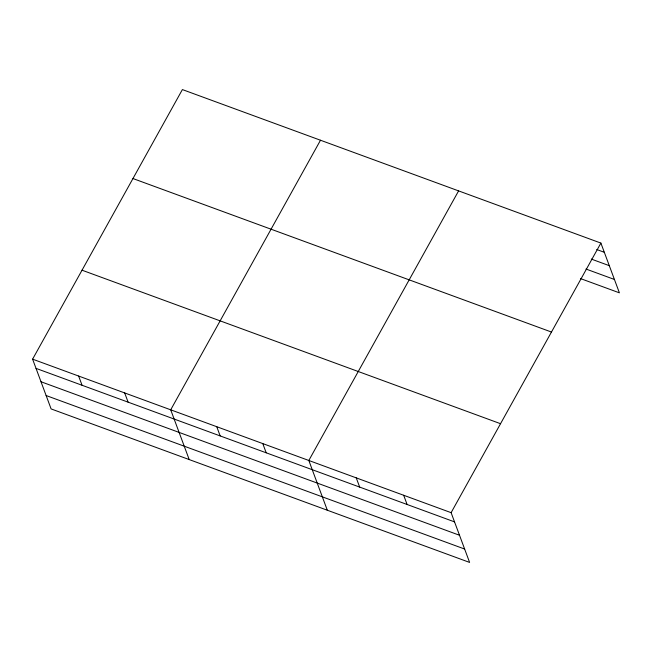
<?xml version="1.0" encoding="UTF-8"?>
<svg xmlns="http://www.w3.org/2000/svg" width="652" height="652" viewBox="0 0 652 652"><rect width="100%" height="100%" fill="white"/><g stroke="black" fill="none" stroke-linecap="round" stroke-linejoin="round"><path stroke-width="0.98" d="M32.6 359.162L451.111 512.668L469.611 562.423L51.109 408.918L32.6 359.162L182.389 89.577L600.891 243.082L619.4 292.838L580.508 278.575M320.491 140.237L170.71 409.815L189.21 459.578M458.601 190.889L308.82 460.475L327.32 510.231M451.111 512.668L600.891 243.082M596.735 249.512L604.322 252.3M591.274 259.064L609.302 265.674M585.969 269.023L614.428 279.463M132.959 178.542L551.47 332.047M82.03 270.197L500.54 423.702M36.031 368.38L454.534 521.885M41.003 381.754L459.513 535.259M46.129 395.536L464.64 549.041M403.678 495.267L407.109 504.485M356.245 477.867L359.676 487.085M262.78 443.588L266.203 452.806M216.741 426.701L220.172 435.919M124.671 392.928L128.102 402.145M78.639 376.049L82.062 385.267"/></g></svg>
